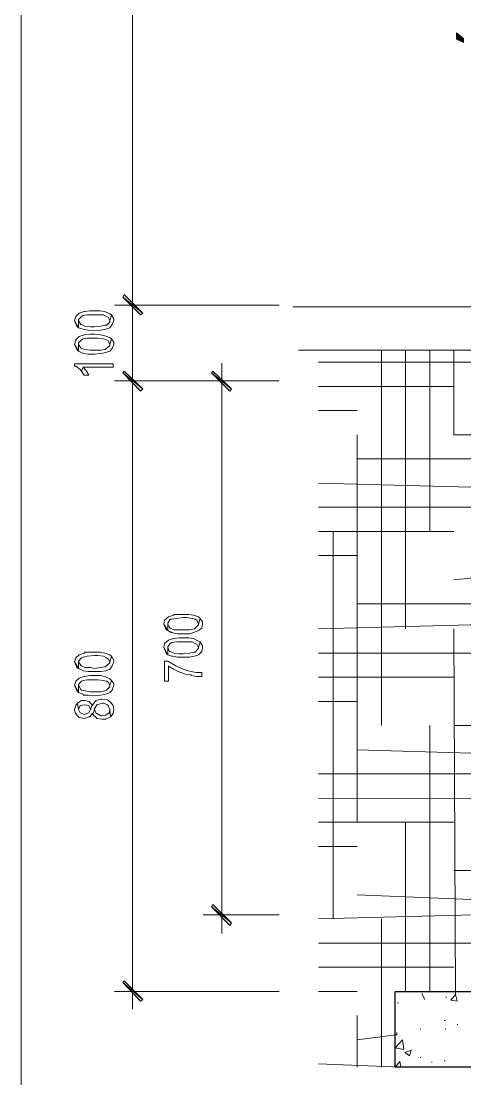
# Model space of a CAD drawing. Header units: millimetres. Extents: x 5117 to 246734, y -48177 to 129208.
# Drawn here: x 211826.1 to 211867.3, y 2248.8 to 2347 of the extents above; entities that cross this region are included whole.
import ezdxf

# ---------------------------------------------------------------- set-up
doc = ezdxf.new("R2010")
doc.units = ezdxf.units.MM
for name, color, linetype, lineweight in [('PCCC_241204-CHI TIET CAU TAO PCCC_dwg-1', 250, 'Continuous', 18), ('PDF_Geometry', 250, 'Continuous', 18), ('PDF_Geometry-1', 90, 'Continuous', 25), ('PDF_Solid Fills', 250, 'Continuous', 18)]:
    doc.layers.add(name, color=color, linetype=linetype, lineweight=lineweight)

# ---------------------------------------------------------------- blocks, each defined once
blk = doc.blocks.new('PCCC_241204-CHI TIET CAU TAO PCCC_dwg-1605646-PCCC-CHI TIẾT CÂU TẠO PCCC')
at = {"layer": 'PDF_Solid Fills'}
for points in [[(3116.926, 2345.055), (3116.926, 2345.429), (3116.252, 2345.953), (3116.252, 2345.354)], [(3087.137, 2319.906), (3085.416, 2321.628), (3085.266, 2321.403)], [(3087.137, 2319.906), (3085.416, 2321.628), (3085.266, 2321.403)], [(3086.913, 2319.757), (3085.266, 2321.403), (3087.137, 2319.906)], [(3086.913, 2319.757), (3085.266, 2321.403), (3087.137, 2319.906)], [(3087.137, 2312.871), (3085.266, 2314.368), (3085.416, 2314.517)], [(3087.137, 2312.871), (3085.266, 2314.368), (3085.416, 2314.517)], [(3086.913, 2312.646), (3087.137, 2312.871), (3085.266, 2314.368)], [(3086.913, 2312.646), (3087.137, 2312.871), (3085.266, 2314.368)], [(3095.37, 2312.871), (3093.499, 2314.368), (3093.649, 2314.517)], [(3095.221, 2312.646), (3095.37, 2312.871), (3093.499, 2314.368)], [(3095.37, 2263.248), (3093.649, 2264.969), (3093.499, 2264.745)], [(3095.221, 2263.023), (3093.499, 2264.745), (3095.37, 2263.248)], [(3087.137, 2256.138), (3085.416, 2257.859), (3085.266, 2257.709)], [(3086.913, 2255.988), (3085.266, 2257.709), (3087.137, 2256.138)]]:
    blk.add_hatch(color=256, dxfattribs=at).paths.add_polyline_path(points)
at = {"layer": 'PDF_Geometry'}
for p, q in [((3086.164, 2403.734), (3086.164, 2319.008)), ((3086.164, 2311.898), (3086.164, 2322.376)), ((3101.059, 2320.505), (3184.212, 2320.505)), ((3101.583, 2316.463), (3177.401, 2316.463)), ((3109.292, 2281.585), (3109.292, 2316.463)), ((3111.537, 2290.567), (3111.537, 2316.463)), ((3113.782, 2299.623), (3113.782, 2316.463)), ((3103.454, 2315.341), (3125.009, 2315.341)), ((3086.164, 2315.266), (3086.164, 2255.239)), ((3094.472, 2315.266), (3094.472, 2262.275)), ((3099.786, 2313.619), (3092.751, 2313.619)), ((3103.454, 2313.095), (3116.028, 2313.095)), ((3103.454, 2310.85), (3107.046, 2310.85)), ((3107.046, 2272.604), (3107.046, 2308.605)), ((3107.046, 2306.359), (3117.599, 2306.359)), ((3103.454, 2301.869), (3117.599, 2301.869)), ((3103.454, 2299.623), (3116.028, 2299.623)), ((3104.801, 2263.622), (3104.801, 2299.623)), ((3103.454, 2297.378), (3107.046, 2297.378)), ((3107.046, 2292.887), (3117.599, 2292.887)), ((3103.454, 2288.321), (3117.599, 2288.321)), ((3103.454, 2286.076), (3116.028, 2286.076)), ((3103.454, 2283.831), (3107.046, 2283.831)), ((3113.782, 2256.886), (3113.782, 2281.585)), ((3116.028, 2281.585), (3117.599, 2281.585)), ((3103.454, 2277.094), (3117.599, 2277.094)), ((3103.454, 2272.604), (3116.028, 2272.604)), ((3111.537, 2256.886), (3111.537, 2272.604)), ((3103.454, 2270.358), (3107.046, 2270.358)), ((3116.028, 2268.113), (3117.599, 2268.113)), ((3099.786, 2263.996), (3092.751, 2263.996)), ((3109.292, 2249.85), (3109.292, 2263.622)), ((3103.454, 2261.377), (3117.599, 2261.377)), ((3103.454, 2259.131), (3116.028, 2259.131)), ((3099.786, 2256.886), (3084.518, 2256.886)), ((3103.454, 2256.886), (3107.046, 2256.886)), ((3115.279, 2256.362), (3115.354, 2256.362)), ((3110.789, 2255.838), (3110.863, 2255.838)), ((3107.046, 2249.85), (3107.046, 2254.641)), ((3115.13, 2254.192), (3115.205, 2254.192)), ((3116.327, 2253.817), (3116.402, 2253.817)), ((3112.884, 2253.368), (3112.959, 2253.368)), ((3115.205, 2253.368), (3115.279, 2253.368)), ((3112.884, 2250.749), (3112.959, 2250.749)), ((3113.932, 2250.3), (3114.007, 2250.3)), ((3115.13, 2250.449), (3115.205, 2250.449))]:
    blk.add_line(p, q, dxfattribs=at)
at = {"layer": 'PDF_Geometry', "flags": 128}
for points in [[(3075.835, 2173.732), (3268.788, 2173.732), (3268.788, 2538.307), (3075.835, 2538.307)], [(3116.252, 2345.953), (3116.252, 2345.354), (3116.926, 2345.055), (3116.926, 2345.429)], [(3085.416, 2321.628), (3085.266, 2321.403), (3086.913, 2319.757), (3087.137, 2319.906), (3085.416, 2321.628), (3085.266, 2321.403), (3086.913, 2319.757), (3087.137, 2319.906)], [(3084.518, 2320.655), (3099.786, 2320.655)], [(3080.775, 2315.191), (3080.775, 2314.967), (3080.925, 2314.967), (3081.299, 2314.667), (3081.449, 2314.517), (3081.599, 2314.892), (3084.368, 2314.892), (3084.368, 2315.191)], [(3081.449, 2314.517), (3081.673, 2314.143), (3082.123, 2314.143), (3081.898, 2314.517), (3081.599, 2314.892)], [(3086.913, 2312.646), (3087.137, 2312.871), (3085.416, 2314.517), (3085.266, 2314.368), (3086.913, 2312.646), (3087.137, 2312.871), (3085.416, 2314.517), (3085.266, 2314.368)], [(3095.221, 2312.646), (3095.37, 2312.871), (3093.649, 2314.517), (3093.499, 2314.368)], [(3084.518, 2313.619), (3099.786, 2313.619)], [(3089.158, 2287.573), (3089.158, 2285.702), (3089.532, 2285.702), (3089.532, 2287.124), (3089.607, 2287.049), (3089.981, 2286.824), (3090.43, 2286.6), (3090.655, 2286.525), (3091.104, 2286.375), (3091.628, 2286.301), (3091.628, 2286.226), (3092.152, 2286.151), (3092.601, 2286.151), (3092.601, 2286.525), (3092.077, 2286.525), (3091.628, 2286.6), (3091.329, 2286.675), (3090.88, 2286.824), (3090.43, 2287.049), (3090.206, 2287.124), (3089.832, 2287.348), (3089.457, 2287.573)], [(3080.775, 2283.082), (3080.85, 2282.783), (3081.075, 2282.483), (3081.224, 2282.334), (3081.748, 2282.259), (3082.123, 2282.409), (3082.197, 2282.409), (3082.422, 2282.708), (3082.497, 2282.633), (3082.646, 2283.082), (3082.646, 2283.157), (3082.871, 2283.531), (3083.395, 2283.681), (3083.47, 2283.681), (3083.844, 2283.531), (3083.919, 2283.456), (3084.069, 2283.082), (3084.143, 2282.409), (3084.368, 2282.708), (3084.443, 2283.082), (3084.368, 2283.456), (3084.143, 2283.756), (3083.844, 2283.98), (3083.32, 2284.055), (3083.245, 2284.055), (3082.796, 2283.905), (3082.721, 2283.831), (3082.422, 2283.456), (3082.422, 2283.531), (3082.272, 2283.082), (3082.123, 2282.783), (3081.673, 2282.633), (3081.299, 2282.783), (3081.15, 2283.082), (3081.075, 2283.681), (3080.925, 2283.456)], [(3081.075, 2283.681), (3081.15, 2283.082), (3081.299, 2283.456), (3081.748, 2283.531), (3082.123, 2283.456), (3082.272, 2283.082), (3082.422, 2283.531), (3082.123, 2283.831), (3081.748, 2283.905), (3081.449, 2283.905)], [(3082.497, 2282.633), (3082.796, 2282.334), (3082.871, 2282.259), (3083.32, 2282.184), (3083.694, 2282.184), (3084.143, 2282.409), (3084.069, 2283.082), (3083.994, 2282.783), (3083.694, 2282.558), (3083.32, 2282.483), (3083.245, 2282.483), (3082.871, 2282.708), (3082.796, 2282.708), (3082.646, 2283.082)], [(3093.649, 2264.969), (3093.499, 2264.745), (3095.221, 2263.023), (3095.37, 2263.248)], [(3085.416, 2257.859), (3085.266, 2257.709), (3086.913, 2255.988), (3087.137, 2256.138)], [(3111.387, 2251.497), (3110.564, 2251.647), (3111.238, 2252.395)], [(3112.061, 2251.422), (3111.911, 2250.898), (3111.462, 2251.198)]]:
    blk.add_lwpolyline(points, close=True, dxfattribs=at)
for points in [[(3081.15, 2318.559), (3081.599, 2318.409), (3082.048, 2318.335), (3082.646, 2318.26), (3083.245, 2318.335), (3083.694, 2318.409), (3084.069, 2318.559), (3084.293, 2318.859), (3084.443, 2319.233), (3084.443, 2319.382), (3084.218, 2319.757), (3084.069, 2319.233), (3084.069, 2319.083), (3083.769, 2318.784), (3083.619, 2318.784), (3083.245, 2318.709), (3082.646, 2318.634), (3082.272, 2318.634), (3081.748, 2318.709), (3081.449, 2318.859), (3081.374, 2318.859), (3081.15, 2319.233), (3081.15, 2318.559), (3080.775, 2319.233), (3081, 2318.709), (3081.15, 2318.559), (3081.15, 2319.233), (3081.15, 2319.308), (3081.449, 2319.607), (3081.599, 2319.682), (3081.973, 2319.757), (3082.646, 2319.757), (3082.946, 2319.757), (3083.47, 2319.757), (3083.769, 2319.607), (3083.919, 2319.532), (3084.069, 2319.233), (3084.218, 2319.757), (3084.069, 2319.832), (3083.619, 2320.056), (3083.17, 2320.131), (3082.646, 2320.131), (3082.197, 2320.131), (3081.748, 2320.056), (3081.673, 2320.056), (3081.224, 2319.906), (3080.925, 2319.607), (3080.775, 2319.233)], [(3081.15, 2316.389), (3081.599, 2316.164), (3082.048, 2316.089), (3082.646, 2316.089), (3083.245, 2316.164), (3083.694, 2316.239), (3084.069, 2316.389), (3084.293, 2316.613), (3084.443, 2316.987), (3084.443, 2317.212), (3084.218, 2317.511), (3084.069, 2316.987), (3084.069, 2316.913), (3083.769, 2316.613), (3083.619, 2316.538), (3083.245, 2316.463), (3082.646, 2316.463), (3082.272, 2316.463), (3081.748, 2316.538), (3081.449, 2316.613), (3081.374, 2316.688), (3081.15, 2316.987), (3081.15, 2316.389), (3080.775, 2316.987), (3081, 2316.538), (3081.15, 2316.389), (3081.15, 2316.987), (3081.15, 2317.137), (3081.449, 2317.436), (3081.599, 2317.511), (3081.973, 2317.586), (3082.646, 2317.586), (3082.946, 2317.586), (3083.47, 2317.511), (3083.769, 2317.436), (3083.919, 2317.362), (3084.069, 2316.987), (3084.218, 2317.511), (3084.069, 2317.661), (3083.619, 2317.811), (3083.17, 2317.886), (3082.646, 2317.96), (3082.197, 2317.96), (3081.748, 2317.886), (3081.673, 2317.886), (3081.224, 2317.736), (3080.925, 2317.436), (3080.925, 2317.362), (3080.775, 2316.987)], [(3103.454, 2304.114), (3117.599, 2303.74), (3127.479, 2313.619), (3127.254, 2316.463)], [(3116.028, 2316.463), (3116.028, 2308.605), (3117.599, 2308.605), (3122.315, 2313.619), (3122.764, 2316.463)], [(3116.028, 2295.132), (3117.599, 2295.282), (3132.643, 2310.326)], [(3103.454, 2290.567), (3117.599, 2290.941), (3132.643, 2306.06)], [(3107.046, 2279.34), (3117.599, 2279.04), (3132.643, 2294.159)], [(3089.083, 2291.016), (3089.158, 2291.39), (3089.532, 2291.689), (3089.981, 2291.839), (3090.056, 2291.914), (3090.505, 2291.914), (3090.88, 2291.914), (3091.403, 2291.914), (3091.853, 2291.839), (3092.302, 2291.689), (3092.451, 2291.54), (3092.302, 2291.016), (3092.152, 2291.39), (3092.002, 2291.465), (3091.703, 2291.54), (3091.179, 2291.615), (3090.88, 2291.615), (3090.281, 2291.54), (3089.832, 2291.465), (3089.682, 2291.465), (3089.457, 2291.091), (3089.457, 2291.016), (3089.457, 2290.417), (3089.308, 2290.492), (3089.083, 2291.016), (3089.457, 2290.417), (3089.457, 2291.016), (3089.607, 2290.716), (3089.682, 2290.642), (3090.056, 2290.492), (3090.505, 2290.492), (3090.88, 2290.492), (3091.478, 2290.492), (3091.927, 2290.567), (3092.002, 2290.642), (3092.302, 2290.941), (3092.302, 2291.016), (3092.451, 2291.54), (3092.676, 2291.24), (3092.676, 2291.016), (3092.601, 2290.642), (3092.302, 2290.417), (3091.927, 2290.267), (3091.478, 2290.118), (3090.954, 2290.118), (3090.88, 2290.118), (3090.356, 2290.118), (3089.907, 2290.193), (3089.457, 2290.417), (3089.832, 2290.193)], [(3103.454, 2274.849), (3117.599, 2274.774), (3132.643, 2289.818)], [(3116.178, 2256.587), (3116.327, 2255.988), (3115.728, 2256.063), (3116.178, 2256.587), (3116.028, 2290.567)], [(3089.457, 2288.172), (3089.832, 2288.022), (3089.907, 2288.022), (3090.356, 2287.947), (3090.88, 2287.947), (3090.954, 2287.947), (3091.478, 2287.947), (3091.927, 2288.022), (3092.302, 2288.172), (3092.601, 2288.471), (3092.676, 2288.845), (3092.676, 2288.995), (3092.451, 2289.369), (3092.302, 2288.845), (3092.302, 2288.77), (3092.002, 2288.396), (3091.927, 2288.396), (3091.478, 2288.321), (3090.88, 2288.247), (3090.505, 2288.247), (3090.056, 2288.321), (3089.682, 2288.471), (3089.607, 2288.471), (3089.457, 2288.845), (3089.457, 2288.172), (3089.083, 2288.845), (3089.308, 2288.321), (3089.457, 2288.172), (3089.457, 2288.845), (3089.457, 2288.92), (3089.682, 2289.22), (3089.832, 2289.294), (3090.281, 2289.369), (3090.88, 2289.369), (3091.179, 2289.369), (3091.703, 2289.369), (3092.002, 2289.22), (3092.152, 2289.145), (3092.302, 2288.845), (3092.451, 2289.369), (3092.302, 2289.444), (3091.853, 2289.669), (3091.403, 2289.743), (3090.88, 2289.743), (3090.505, 2289.743), (3090.056, 2289.669), (3089.981, 2289.669), (3089.532, 2289.519), (3089.158, 2289.22), (3089.083, 2288.845)], [(3081.15, 2286.899), (3081.599, 2286.675), (3082.048, 2286.6), (3082.646, 2286.6), (3083.245, 2286.6), (3083.694, 2286.675), (3084.069, 2286.824), (3084.293, 2287.124), (3084.443, 2287.498), (3084.443, 2287.648), (3084.218, 2288.022), (3084.069, 2287.498), (3084.069, 2287.423), (3083.769, 2287.124), (3083.619, 2287.049), (3083.245, 2286.974), (3082.646, 2286.899), (3082.272, 2286.974), (3081.748, 2286.974), (3081.449, 2287.124), (3081.374, 2287.199), (3081.15, 2287.498), (3081.15, 2286.899), (3080.775, 2287.498), (3081, 2286.974), (3081.15, 2286.899), (3081.15, 2287.498), (3081.15, 2287.573), (3081.449, 2287.872), (3081.599, 2287.947), (3081.973, 2288.022), (3082.646, 2288.097), (3082.946, 2288.097), (3083.47, 2288.022), (3083.769, 2287.872), (3083.919, 2287.797), (3084.069, 2287.498), (3084.218, 2288.022), (3084.069, 2288.172), (3083.619, 2288.321), (3083.17, 2288.396), (3082.646, 2288.396), (3082.197, 2288.396), (3081.748, 2288.396), (3081.673, 2288.321), (3081.224, 2288.172), (3080.925, 2287.872), (3080.775, 2287.498)], [(3081.15, 2284.654), (3081.599, 2284.504), (3081.599, 2284.429), (3082.048, 2284.429), (3082.646, 2284.355), (3083.245, 2284.429), (3083.694, 2284.504), (3084.069, 2284.654), (3084.293, 2284.878), (3084.443, 2285.328), (3084.443, 2285.477), (3084.218, 2285.777), (3084.069, 2285.328), (3084.069, 2285.178), (3083.769, 2284.878), (3083.619, 2284.804), (3083.245, 2284.729), (3082.646, 2284.729), (3082.272, 2284.729), (3081.748, 2284.804), (3081.449, 2284.878), (3081.374, 2284.953), (3081.15, 2285.328), (3081.15, 2284.654), (3080.775, 2285.328), (3081, 2284.804), (3081.15, 2284.654), (3081.15, 2285.328), (3081.15, 2285.402), (3081.449, 2285.702), (3081.599, 2285.777), (3081.973, 2285.851), (3082.646, 2285.851), (3082.946, 2285.851), (3083.47, 2285.777), (3083.769, 2285.702), (3083.919, 2285.627), (3084.069, 2285.328), (3084.218, 2285.777), (3084.069, 2285.926), (3083.619, 2286.151), (3083.17, 2286.226), (3082.646, 2286.226), (3082.197, 2286.226), (3081.748, 2286.151), (3081.673, 2286.151), (3081.224, 2286.001), (3080.925, 2285.702), (3080.775, 2285.328)], [(3107.046, 2265.868), (3117.599, 2265.418), (3132.643, 2280.463)], [(3103.454, 2263.622), (3117.899, 2263.996), (3117.974, 2263.996)], [(3113.333, 2256.138), (3113.034, 2256.661), (3113.109, 2256.661)], [(3107.046, 2252.395), (3110.639, 2252.844), (3110.714, 2252.844), (3110.714, 2253.069)], [(3110.564, 2249.85), (3111.013, 2250.374), (3111.088, 2249.85), (3103.454, 2250.15)]]:
    blk.add_lwpolyline(points, dxfattribs=at)
at = {"layer": 'PDF_Geometry-1', "flags": 128}
blk.add_lwpolyline([(3160.112, 2256.886), (3160.112, 2249.85), (3110.564, 2249.85), (3110.564, 2256.886)], close=True, dxfattribs=at)
at = {"layer": 'PDF_Solid Fills'}
for p, q in [((3116.926, 2345.429), (3116.252, 2345.953)), ((3116.252, 2345.953), (3116.252, 2345.354)), ((3116.252, 2345.354), (3116.926, 2345.055)), ((3116.926, 2345.055), (3116.926, 2345.429)), ((3085.416, 2321.628), (3085.266, 2321.403)), ((3085.416, 2321.628), (3085.266, 2321.403)), ((3085.266, 2321.403), (3087.137, 2319.906)), ((3086.913, 2319.757), (3085.266, 2321.403)), ((3085.266, 2321.403), (3087.137, 2319.906)), ((3085.266, 2321.403), (3087.137, 2319.906)), ((3086.913, 2319.757), (3085.266, 2321.403)), ((3085.266, 2321.403), (3087.137, 2319.906)), ((3087.137, 2319.906), (3085.416, 2321.628)), ((3087.137, 2319.906), (3085.416, 2321.628)), ((3087.137, 2319.906), (3086.913, 2319.757)), ((3087.137, 2319.906), (3086.913, 2319.757)), ((3085.266, 2314.368), (3085.416, 2314.517)), ((3085.266, 2314.368), (3085.416, 2314.517)), ((3087.137, 2312.871), (3085.266, 2314.368)), ((3085.266, 2314.368), (3086.913, 2312.646)), ((3087.137, 2312.871), (3085.266, 2314.368)), ((3087.137, 2312.871), (3085.266, 2314.368)), ((3085.266, 2314.368), (3086.913, 2312.646)), ((3087.137, 2312.871), (3085.266, 2314.368)), ((3085.416, 2314.517), (3087.137, 2312.871)), ((3085.416, 2314.517), (3087.137, 2312.871)), ((3093.499, 2314.368), (3093.649, 2314.517)), ((3095.37, 2312.871), (3093.499, 2314.368)), ((3093.499, 2314.368), (3095.221, 2312.646)), ((3095.37, 2312.871), (3093.499, 2314.368)), ((3093.649, 2314.517), (3095.37, 2312.871)), ((3086.913, 2312.646), (3087.137, 2312.871)), ((3086.913, 2312.646), (3087.137, 2312.871)), ((3095.221, 2312.646), (3095.37, 2312.871)), ((3093.649, 2264.969), (3093.499, 2264.745)), ((3093.499, 2264.745), (3095.37, 2263.248)), ((3095.221, 2263.023), (3093.499, 2264.745)), ((3093.499, 2264.745), (3095.37, 2263.248)), ((3095.37, 2263.248), (3093.649, 2264.969)), ((3095.37, 2263.248), (3095.221, 2263.023)), ((3085.416, 2257.859), (3085.266, 2257.709)), ((3085.266, 2257.709), (3087.137, 2256.138)), ((3086.913, 2255.988), (3085.266, 2257.709)), ((3085.266, 2257.709), (3087.137, 2256.138)), ((3087.137, 2256.138), (3085.416, 2257.859)), ((3087.137, 2256.138), (3086.913, 2255.988))]:
    blk.add_line(p, q, dxfattribs=at)

msp = doc.modelspace()

# ---------------------------------------------------------------- block references
at = {"layer": 'PCCC_241204-CHI TIET CAU TAO PCCC_dwg-1'}
msp.add_blockref('PCCC_241204-CHI TIET CAU TAO PCCC_dwg-1605646-PCCC-CHI TIẾT CÂU TẠO PCCC', (208750.222, 0), dxfattribs=at)

doc.saveas('drawing.dxf')
